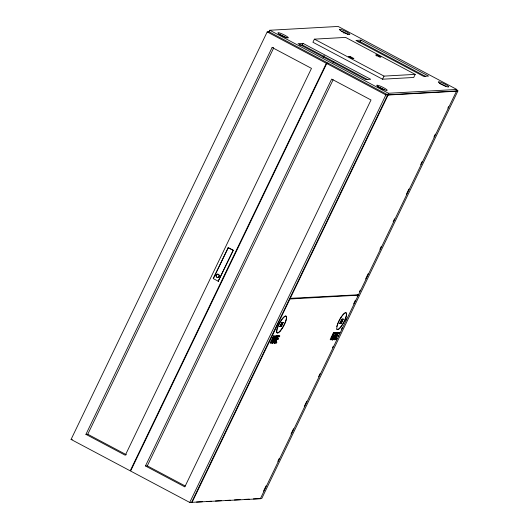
<?xml version="1.0" encoding="UTF-8"?>
<svg xmlns="http://www.w3.org/2000/svg" width="529" height="529" viewBox="0 0 529 529"><rect width="100%" height="100%" fill="white"/><g stroke="black" fill="none" stroke-linecap="round" stroke-linejoin="round"><path stroke-width="0.79" d="M274.253 343.076L274.968 341.139L274.26 340.762L273.553 342.699L274.604 343.056L277.123 336.12L276.416 335.75L271.807 342.799M334.05 338.071L333.581 339.367L334.632 339.717L337.152 332.787L336.444 332.41L332.258 338.758M275.034 338.666L274.551 339.975L275.252 340.352L276.455 337.079L274.485 340.392L275.252 340.352M335.055 335.333L334.579 336.636L335.28 337.013L336.484 333.746L334.513 337.052L335.28 337.013M334.282 339.737L334.996 337.8L334.037 337.852L332.873 339.816L330.182 339.552L333.541 332.569L335.803 332.86L335.406 333.687L333.475 333.376L332.556 335.293M328.185 63.202L326.333 63.301L130.207 470.83L71.071 439.427L267.198 31.905L269.043 31.8L269.79 30.252L338.157 26.45L456.831 89.461L456.084 91.014L456.481 91.219L358.517 294.779L289.753 298.369M272.118 47.478L311.482 68.373L125.287 455.257L85.929 434.355L272.118 47.478L273.354 47.405M85.929 434.355L87.774 434.256L273.605 48.119M299.434 45.077L302.284 44.919L303.031 43.371L370.67 79.29L365.684 79.568L298.039 43.649L303.031 43.371M314.405 39.146L312.91 42.241L382.533 79.211L413.711 77.472L415.199 74.377L345.576 37.407L314.405 39.146L384.021 76.11L415.199 74.377M218.345 281.236L213.266 278.618L228.171 247.651L233.249 250.27L218.213 281.243L233.249 250.27M228.31 247.645L213.266 278.618M323.113 57.714L324.184 55.485M328.575 63.414L326.73 63.513L130.603 471.041L189.739 502.444L260.347 498.748L358.318 295.189L357.921 294.984M333.025 62.918L333.739 61.43M145.462 465.97L331.657 79.085L371.014 99.988L184.819 486.872L145.462 465.97L147.307 465.864L185.21 485.992M147.307 465.864L333.144 79.727M349.471 57.456L349.967 56.424L353.927 58.527L352.559 58.6L348.604 56.504L349.967 56.424M358.054 41.817L360.196 41.698L360.937 40.151L428.583 76.07L423.59 76.348L355.944 40.429L360.937 40.151M376.549 55.955L377.045 54.917L380.999 57.02L379.63 57.099L375.676 54.996L377.045 54.917M382.533 79.211L384.021 76.11M189.739 502.444L385.872 94.916L457.929 90.909L261.802 498.437L259.957 498.536L260.347 498.748M191.584 502.338L388.458 93.263L456.831 89.461M191.981 502.55L289.945 298.991L358.318 295.189M290.143 298.581L388.114 95.022L456.481 91.219M273.447 336.715L275.378 337.019L275.774 336.199L273.513 335.908L270.154 342.891L272.845 343.156L274.009 341.192L274.968 341.139M272.528 338.626L273.136 337.357M270.855 343.261L274.214 336.285L275.774 336.199M274.148 337.092L273.228 339.003L274.372 338.937L273.976 339.763L272.832 339.83L271.582 342.422L272.812 342.349L272.415 343.176M279.821 326.565L281.812 322.439L283.174 322.359L281.388 326.591L279.821 326.565L281.388 326.591M280.02 326.671L282.01 322.538L283.372 322.465M281.13 325.606C284.199 320.402 279.715 326.757 281.269 325.593M281.19 326.486L283.174 322.359M275.483 339.876L277.494 335.69L279.762 335.975L279.365 336.801L278.135 336.867L277.216 338.778L278.36 338.719L277.963 339.545L276.112 339.234M276.098 341.754L276.799 342.131L276.402 342.957L274.134 342.666L274.842 343.043L278.201 336.06L279.762 335.975M276.819 339.605L275.569 342.197L276.799 342.131M331.22 338.064L331.842 336.768M330.883 339.929L334.242 332.946L335.803 332.86M333.7 335.227L334.401 335.604L334.004 336.424L332.86 336.49L331.61 339.082L332.84 339.016L332.443 339.836L331.743 339.466M334.176 333.753L333.257 335.664L334.401 335.604M339.849 323.226L341.84 319.099L343.202 319.02L341.417 323.259L339.849 323.226L341.417 323.259M340.048 323.331L342.038 319.205L343.4 319.126M341.159 322.267C342.971 317.036 342.342 323.08 340.762 322.055M341.549 322.465L342.871 319.708M335.174 337.238L337.522 332.351L339.79 332.635L339.393 333.462L337.462 333.158M334.163 339.334L334.87 339.704L338.229 332.721L339.79 332.635M334.87 339.704L336.431 339.618L336.828 338.791L334.897 338.487L335.598 338.864L336.847 336.265L337.991 336.206L338.388 335.379L337.681 335.009M338.163 333.528L337.244 335.446L338.388 335.379M263.528 491.11L266.034 485.906M277.831 461.394L279.259 458.418M291.062 433.906L293.562 428.708M304.287 406.417L306.794 401.22M318.59 376.701L320.019 373.732M332.536 347.725L333.25 346.244M341.476 329.157L342.19 327.669M345.761 320.243L346.482 318.756M353.63 303.897L355.415 300.181M357.207 296.465L358.12 294.567L358.517 294.779M359.548 291.598L360.262 290.11M365.625 278.968L368.131 273.764M379.928 249.252L381.356 246.283M393.159 221.763L394.588 218.794M406.384 194.275L408.891 189.078M420.687 164.559L422.116 161.59M433.919 137.071L435.347 134.102M447.858 108.101L448.579 106.613M272.144 342.779L273.308 340.815M274.571 338.692L275.358 337.37M272.514 343.169L277.123 336.12M337.152 332.787L332.536 339.836L331.835 339.459L332.873 339.816M285.534 316.064L285.071 316.13A9.496 2.433 -62 0 0 280.747 320.918M335.598 338.864L336.828 338.791M273.553 342.699L274.604 343.056M333.581 339.367L334.632 339.717M274.842 343.043L276.402 342.957M71.071 439.427L72.301 439.361M196.53 502.067L202.296 501.743M206.416 501.518L211.355 501.241M215.475 501.009L221.241 500.692M225.361 500.46L230.3 500.189M234.42 499.958L240.186 499.641M244.305 499.409L249.245 499.131M253.365 498.907L259.131 498.582M343.592 32.904L344.048 33.102M381.178 88.932L381.634 89.15M456.474 90.135L457.929 90.909M360.196 41.698L425.653 76.46M302.284 44.919L367.748 79.674M269.79 30.252L388.458 93.263M268.653 31.588L388.114 95.022M267.198 31.905L326.333 63.301M326.73 63.513L385.872 94.916M228.171 247.651L233.117 250.277M341.76 319.992L342.157 320.204M340.901 322.049L341.298 322.26M289.555 298.786L289.945 298.991M337.522 332.351L338.229 332.721M338.686 333.091L339.393 333.462M336.034 332.43L336.742 332.807M333.541 332.569L334.242 332.946M333.303 336.054L334.004 336.424M332.159 336.113L332.86 336.49M335.723 339.241L336.431 339.618M332.139 338.639L332.84 339.016M277.494 335.69L278.201 336.06M276.012 335.77L276.713 336.146M273.513 335.908L274.214 336.285M274.677 336.649L275.378 337.019M277.659 338.342L278.36 338.719M277.262 339.168L277.963 339.545M273.672 338.567L274.372 338.937M273.275 339.393L273.976 339.763M272.111 341.979L272.812 342.349M87.774 434.256L126.405 454.768M285.839 316.025A9.496 2.433 -62 0 1 284.919 322.954L283.875 325.163A9.496 2.433 -62 0 1 278.406 332.523A9.496 2.433 -62 0 1 276.753 329.931M276.892 329.349A9.496 2.433 -62 0 1 277.785 326.684M278.082 325.97A9.496 2.433 -62 0 1 280.324 321.599M336.722 329.091A9.496 2.433 -62 0 0 343.903 321.824L344.948 319.615A9.496 2.433 -62 0 0 345.867 312.685L345.1 312.791A9.496 2.433 -62 0 0 342.065 315.714M336.781 326.591A9.496 2.433 -62 0 1 337.092 325.388M337.304 324.733A9.496 2.433 -62 0 1 338.11 322.63M338.434 321.903A9.496 2.433 -62 0 1 339.149 320.422M339.539 319.695A9.496 2.433 -62 0 1 341.635 316.296M439.447 83.423A5.793 0.853 25.7 0 1 445.808 86.333M341.694 31.31A5.793 0.853 25.7 0 1 347.937 34.464M279.028 34.332A5.793 0.853 25.7 0 1 286.407 37.883M377.918 86.842A5.793 0.853 25.7 0 1 384.272 89.751M216.202 275.073A1.62 1.547 86.8 0 0 217.677 277.434A1.62 1.547 86.8 0 0 218.887 274.928A1.62 1.547 86.8 0 0 216.202 275.073M216.341 275.067A1.62 1.547 86.8 0 0 217.816 277.421A1.62 1.547 86.8 0 0 219.019 274.921A1.62 1.547 86.8 0 0 216.341 275.067M280.31 331.028A9.496 2.433 -62 0 0 286.5 316.6A9.496 2.433 -62 0 0 278.28 326.076A9.496 2.433 -62 0 0 280.31 331.028M340.339 327.689A9.496 2.433 -62 0 0 346.528 313.261A9.496 2.433 -62 0 0 338.309 322.736A9.496 2.433 -62 0 0 340.339 327.689M439.573 83.172A5.793 0.853 25.7 0 0 448.466 87.027A5.793 0.853 25.7 0 0 442.528 83.007A5.793 0.853 25.7 0 0 439.573 83.172M340.676 30.662A5.793 0.853 25.7 0 0 349.576 34.517A5.793 0.853 25.7 0 0 343.638 30.497A5.793 0.853 25.7 0 0 340.676 30.662M280.165 34.722A5.793 0.853 25.7 0 0 288.318 37.824A5.793 0.853 25.7 0 0 280.813 33.387A5.793 0.853 25.7 0 0 280.165 34.722M378.037 86.591A5.793 0.853 25.7 0 0 386.937 90.452A5.793 0.853 25.7 0 0 380.999 86.425A5.793 0.853 25.7 0 0 378.037 86.591"/></g></svg>
